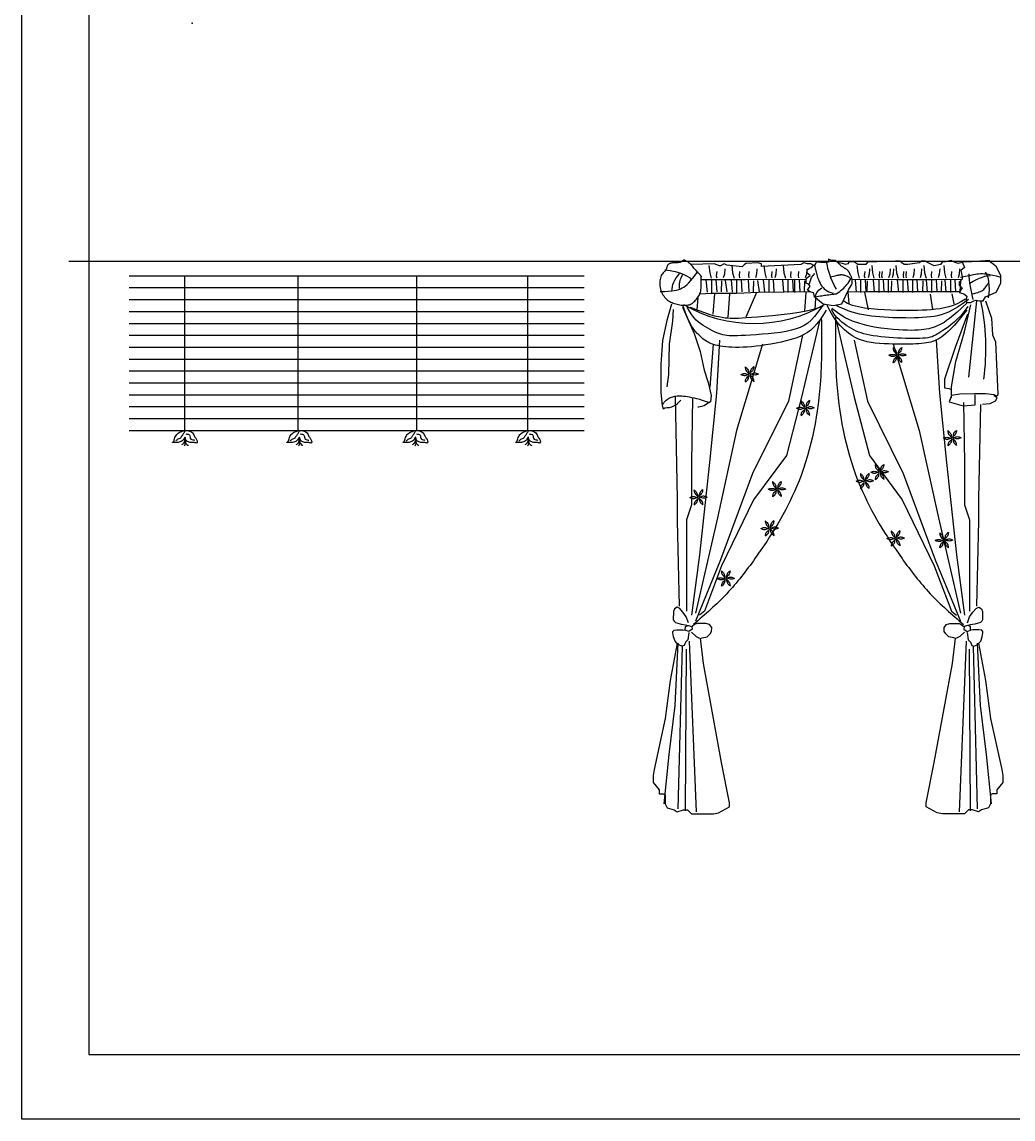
# Model space of a CAD drawing. Header units: inches. Extents: x 3.4 to 45.9, y 7.2 to 32.
# Drawn here: x 24.87 to 29.86, y 7.24 to 12.77 of the extents above; entities that cross this region are included whole.
import ezdxf

# ---------------------------------------------------------------- set-up
doc = ezdxf.new("R2010")
doc.units = ezdxf.units.IN
doc.header["$MEASUREMENT"] = 0
for name, color, linetype in [('02', 2, 'Continuous'), ('4', 4, 'Continuous'), ('kadrbm', 4, 'Continuous')]:
    doc.layers.add(name, color=color, linetype=linetype)

# ---------------------------------------------------------------- blocks, each defined once
blk = doc.blocks.new('kadrbm')
at = {"layer": 'kadrbm', "color": 4}
blk.add_lwpolyline([(0, 0), (0, 24.7972), (21, 24.7972), (21, 0), (0, 0)], close=True, dxfattribs=at)
blk.add_lwpolyline([(20.6631, 0.3257), (20.6631, 24.4603), (0.3369, 24.4603), (0.3369, 0.3257), (20.6631, 0.3257)], dxfattribs=at)

msp = doc.modelspace()

# ---------------------------------------------------------------- linework, layer by layer
at = {"layer": '02'}
for p, q in [((25.3585, 11.5622), (27.7385, 11.5622)), ((25.4059, 11.4883), (27.6986, 11.4883)), ((25.6872, 10.7059), (25.6872, 11.487)), ((26.2585, 10.7059), (26.2585, 11.487)), ((26.856, 10.7059), (26.856, 11.487)), ((27.416, 10.7059), (27.416, 11.487)), ((25.4059, 11.4283), (27.6986, 11.4283)), ((25.4059, 11.3683), (27.6986, 11.3683)), ((25.4059, 11.3083), (27.6986, 11.3083)), ((25.4059, 11.2483), (27.6986, 11.2483)), ((25.4059, 11.1883), (27.6986, 11.1883)), ((25.4059, 11.1283), (27.6986, 11.1283)), ((25.4059, 11.0683), (27.6986, 11.0683)), ((25.4059, 11.0083), (27.6986, 11.0083)), ((25.4059, 10.9483), (27.6986, 10.9483)), ((25.4059, 10.8883), (27.6986, 10.8883)), ((25.4059, 10.8283), (27.6986, 10.8283)), ((25.4059, 10.7683), (27.6986, 10.7683)), ((25.4059, 10.7083), (27.6986, 10.7083))]:
    msp.add_line(p, q, dxfattribs=at)
for points in [[(28.2919, 11.4827), (28.2758, 11.5007), (28.2628, 11.5153), (28.2525, 11.5269), (28.2443, 11.5359), (28.2378, 11.5428), (28.2327, 11.5481), (28.2285, 11.5521), (28.2248, 11.5553), (28.2213, 11.5581), (28.2178, 11.5605), (28.2145, 11.5625), (28.2114, 11.5641), (28.2084, 11.5653), (28.2057, 11.5661), (28.2032, 11.5666), (28.201, 11.5666), (28.1991, 11.5662), (28.1975, 11.5655), (28.196, 11.5645), (28.1947, 11.5633), (28.1934, 11.5621), (28.192, 11.5607), (28.1905, 11.5594), (28.1887, 11.5583), (28.1868, 11.5572), (28.1845, 11.5564), (28.182, 11.5557), (28.1792, 11.5551), (28.1762, 11.5547), (28.1729, 11.5543), (28.1694, 11.554), (28.1657, 11.5538), (28.1617, 11.5537), (28.1576, 11.5535), (28.1534, 11.5533), (28.1491, 11.5531), (28.145, 11.5528), (28.141, 11.5523), (28.1372, 11.5517), (28.1337, 11.5509), (28.1306, 11.5499), (28.1278, 11.5486), (28.1254, 11.5471), (28.1232, 11.5455), (28.1214, 11.5437), (28.1199, 11.5416), (28.1186, 11.5395), (28.1175, 11.5371), (28.1167, 11.5347), (28.116, 11.5321), (28.1154, 11.5294), (28.1146, 11.5267), (28.1138, 11.5238), (28.1126, 11.5209), (28.1111, 11.518), (28.1092, 11.5151), (28.1067, 11.5121), (28.1038, 11.509), (28.1007, 11.5058), (28.0973, 11.5022), (28.094, 11.4983), (28.0907, 11.4939), (28.0877, 11.4889), (28.0851, 11.4832), (28.083, 11.4767), (28.0814, 11.4696), (28.0803, 11.462), (28.0797, 11.4541), (28.0797, 11.4459), (28.0803, 11.4376), (28.0814, 11.4294), (28.0832, 11.4213), (28.0855, 11.4136), (28.0883, 11.4062), (28.0917, 11.3991), (28.0955, 11.3925), (28.0997, 11.3862), (28.1042, 11.3805), (28.109, 11.3751), (28.1141, 11.3703), (28.1193, 11.3659), (28.1248, 11.362), (28.1304, 11.3586), (28.1362, 11.3555), (28.1422, 11.3527), (28.1483, 11.3503), (28.1547, 11.3482), (28.1612, 11.3462), (28.1679, 11.3445), (28.1748, 11.3429), (28.1816, 11.3416), (28.1884, 11.3406), (28.1951, 11.3398), (28.2016, 11.3393), (28.2079, 11.3392), (28.2138, 11.3393), (28.2193, 11.3399), (28.2245, 11.3409), (28.2293, 11.3422), (28.234, 11.344), (28.2385, 11.3463), (28.2429, 11.349), (28.2472, 11.3523), (28.2516, 11.356), (28.256, 11.3603), (28.2605, 11.3651), (28.2649, 11.3703), (28.2691, 11.3757), (28.273, 11.3813), (28.2767, 11.3871), (28.2799, 11.3928), (28.2825, 11.3985), (28.2846, 11.4041), (28.2862, 11.4102), (28.2874, 11.4173), (28.2881, 11.4259), (28.2886, 11.4368), (28.2888, 11.4505), (28.2889, 11.4675), (28.2889, 11.4886)], [(29.6035, 11.5592), (29.6153, 11.5298), (29.5976, 11.5151), (29.6006, 11.5003), (29.6035, 11.4827), (29.6035, 11.4709), (29.5888, 11.4562), (29.5888, 11.4414), (29.6035, 11.4267), (29.5888, 11.4032), (29.6124, 11.3973), (29.6271, 11.3855), (29.6242, 11.3678), (29.6242, 11.356), (29.6359, 11.3531), (29.6477, 11.3531), (29.6625, 11.3619), (29.6743, 11.3649), (29.6919, 11.3619), (29.7096, 11.3619), (29.7214, 11.3825), (29.7744, 11.4061), (29.798, 11.4503), (29.798, 11.4886), (29.7774, 11.5327), (29.7509, 11.5533), (29.742, 11.5651), (29.6507, 11.5592), (29.6094, 11.5592), (29.5976, 11.5533), (29.5829, 11.5504), (29.5593, 11.5592), (29.5476, 11.5651), (29.521, 11.5592), (29.5034, 11.5563), (29.4945, 11.5445), (29.4621, 11.5386), (29.4326, 11.5533), (29.4179, 11.5622), (29.3973, 11.5622), (29.3885, 11.5533), (29.3296, 11.5445), (29.3119, 11.5445), (29.3002, 11.5533), (29.2913, 11.5622), (29.2677, 11.5622), (29.1274, 11.5563), (29.1185, 11.5445), (29.0773, 11.5445), (29.0596, 11.5592), (29.036, 11.5592), (29.0331, 11.5563), (29.0272, 11.5475), (29.0154, 11.5445), (29.0007, 11.5504), (28.983, 11.5533), (28.9771, 11.5533), (28.9653, 11.5651), (28.9477, 11.5651), (28.93, 11.571), (28.93, 11.5563), (28.9094, 11.5533), (28.8681, 11.5563), (28.8593, 11.5386), (28.8416, 11.5475), (28.8239, 11.5475), (28.8062, 11.5533), (28.7915, 11.5445), (28.5923, 11.5357), (28.5923, 11.5475), (28.5746, 11.5533), (28.5158, 11.5504), (28.5069, 11.5445), (28.4952, 11.5327), (28.4186, 11.5416), (28.4038, 11.5475), (28.3861, 11.5386), (28.3803, 11.5386), (28.3537, 11.5475), (28.2388, 11.5445)], [(28.0827, 11.409), (28.1043, 11.4093), (28.1229, 11.4101), (28.139, 11.4115), (28.1528, 11.4135), (28.1648, 11.4159), (28.1753, 11.419), (28.1846, 11.4226), (28.1932, 11.4267), (28.2013, 11.4315), (28.2093, 11.4371), (28.2175, 11.444), (28.2261, 11.4525), (28.2355, 11.4629), (28.246, 11.4756), (28.2578, 11.4909), (28.2712, 11.5092)], [(28.1062, 11.518), (28.1325, 11.5154), (28.1576, 11.5102), (28.1807, 11.5032), (28.2009, 11.4952), (28.2174, 11.4869), (28.2293, 11.4791), (28.2357, 11.4725), (28.2359, 11.4679)], [(28.3278, 11.5405), (28.3315, 11.5033), (28.3389, 11.4755)], [(28.3668, 11.5089), (28.3649, 11.4885), (28.3668, 11.4773)], [(28.4077, 11.5238), (28.4058, 11.4959), (28.4002, 11.4773)], [(28.443, 11.5405), (28.4467, 11.5033), (28.4541, 11.4755)], [(28.482, 11.5089), (28.4801, 11.4885), (28.482, 11.4773)], [(28.529, 11.5089), (28.5271, 11.4885), (28.529, 11.4773)], [(28.5698, 11.5238), (28.568, 11.4959), (28.5624, 11.4773)], [(28.6051, 11.5405), (28.6089, 11.5033), (28.6163, 11.4755)], [(28.6442, 11.5089), (28.6423, 11.4885), (28.6442, 11.4773)], [(28.6665, 11.5238), (28.6647, 11.4959), (28.6591, 11.4773)], [(28.7018, 11.5405), (28.7056, 11.5033), (28.713, 11.4755)], [(28.7409, 11.5089), (28.739, 11.4885), (28.7409, 11.4773)], [(28.7799, 11.5089), (28.778, 11.4885), (28.7799, 11.4773)], [(28.8208, 11.5238), (28.8189, 11.4959), (28.8134, 11.4773)], [(28.8592, 11.3852), (28.8552, 11.4013), (28.8371, 11.4073), (28.8251, 11.4153), (28.8311, 11.4253), (28.8371, 11.4353), (28.8291, 11.4453), (28.8171, 11.4513), (28.8171, 11.4633), (28.8191, 11.4753), (28.8371, 11.4894), (28.8231, 11.5014), (28.8231, 11.5134), (28.8251, 11.5194), (28.8331, 11.5254), (28.8431, 11.5294), (28.8492, 11.5354), (28.8552, 11.5434)], [(28.8593, 11.5445), (28.8636, 11.5249), (28.8677, 11.5077), (28.8716, 11.4928), (28.8756, 11.4798), (28.8795, 11.4685), (28.8836, 11.4587), (28.8879, 11.45), (28.8924, 11.4422), (28.8973, 11.435), (28.9027, 11.4285), (28.9087, 11.4225), (28.9155, 11.417), (28.9233, 11.4121), (28.9321, 11.4077), (28.9421, 11.4037), (28.9535, 11.4002)], [(28.9712, 11.4208), (28.9593, 11.441), (28.9497, 11.4598), (28.9422, 11.4772), (28.9362, 11.4937), (28.9315, 11.5093), (28.9277, 11.5244), (28.9244, 11.539), (28.9211, 11.5533)], [(29.0495, 11.4453), (29.0495, 11.451), (29.0495, 11.4559), (29.0494, 11.4603), (29.0493, 11.4642), (29.0491, 11.4676), (29.0488, 11.4707), (29.0484, 11.4734), (29.0478, 11.476), (29.0471, 11.4785), (29.0463, 11.4808), (29.0454, 11.483), (29.0444, 11.4852), (29.0433, 11.4873), (29.0423, 11.4893), (29.0412, 11.4914), (29.0402, 11.4934), (29.0392, 11.4954), (29.0383, 11.4974), (29.0374, 11.4993), (29.0365, 11.5013), (29.0356, 11.5031), (29.0347, 11.505), (29.0338, 11.5067), (29.0328, 11.5084), (29.0318, 11.51), (29.0307, 11.5115), (29.0295, 11.5129), (29.0282, 11.5143), (29.0268, 11.5157), (29.0253, 11.517), (29.0236, 11.5184), (29.0218, 11.5197), (29.0198, 11.5211), (29.0177, 11.5226), (29.0155, 11.524), (29.0131, 11.5256), (29.0106, 11.5272), (29.0079, 11.5288), (29.0051, 11.5306), (29.0023, 11.5324), (28.9993, 11.5344), (28.9962, 11.5365), (28.9931, 11.5388), (28.9899, 11.5416), (28.9867, 11.5447), (28.9835, 11.5483), (28.9804, 11.5526), (28.9774, 11.5575)], [(29.0735, 11.5405), (29.0772, 11.5033), (29.0846, 11.4755)], [(29.1125, 11.5089), (29.1107, 11.4885), (29.1125, 11.4773)], [(29.1369, 11.5238), (29.135, 11.4959), (29.1295, 11.4773)], [(29.148, 11.5405), (29.1518, 11.5033), (29.1592, 11.4755)], [(29.1871, 11.5089), (29.1852, 11.4885), (29.1871, 11.4773)], [(29.2, 11.5089), (29.1981, 11.4885), (29.2, 11.4773)], [(29.2403, 11.5238), (29.2385, 11.4959), (29.2329, 11.4773)], [(29.2584, 11.5238), (29.2565, 11.4959), (29.251, 11.4773)], [(29.2695, 11.5405), (29.2733, 11.5033), (29.2807, 11.4755)], [(29.3086, 11.5089), (29.3067, 11.4885), (29.3086, 11.4773)], [(29.3215, 11.5089), (29.3196, 11.4885), (29.3215, 11.4773)], [(29.3618, 11.5238), (29.3599, 11.4959), (29.3544, 11.4773)], [(29.3994, 11.5238), (29.3976, 11.4959), (29.392, 11.4773)], [(29.4106, 11.5405), (29.4143, 11.5033), (29.4217, 11.4755)], [(29.4496, 11.5089), (29.4477, 11.4885), (29.4496, 11.4773)], [(29.4905, 11.5238), (29.4886, 11.4959), (29.4831, 11.4773)], [(29.5109, 11.5405), (29.5146, 11.5033), (29.5221, 11.4755)], [(29.5499, 11.5089), (29.5481, 11.4885), (29.5499, 11.4773)], [(29.5908, 11.5238), (29.589, 11.4959), (29.5834, 11.4773)], [(29.7361, 11.3766), (29.7395, 11.3991), (29.7409, 11.4201), (29.7405, 11.4394), (29.7387, 11.4569), (29.7356, 11.4725), (29.7316, 11.486), (29.7267, 11.4973), (29.7214, 11.5062)], [(28.1416, 11.409), (28.1422, 11.4218), (28.1439, 11.4337), (28.1467, 11.4449), (28.1508, 11.4558), (28.1561, 11.4665), (28.1627, 11.4774), (28.1706, 11.4886), (28.1799, 11.5003)], [(28.1799, 11.4238), (28.1799, 11.4374), (28.1802, 11.4481), (28.1808, 11.4566), (28.1821, 11.4639), (28.1842, 11.4707), (28.1874, 11.478), (28.1917, 11.4866), (28.1976, 11.4974)], [(28.2906, 11.4699), (28.5117, 11.4699), (28.8189, 11.4718)], [(28.3129, 11.4681), (28.3185, 11.4049)], [(28.3408, 11.4662), (28.3408, 11.4031)], [(28.3631, 11.4699), (28.3668, 11.4068)], [(28.391, 11.4625), (28.3891, 11.4068)], [(28.4095, 11.4643), (28.4188, 11.4068)], [(28.4393, 11.4681), (28.4448, 11.4049)], [(28.4671, 11.4662), (28.4671, 11.4031)], [(28.4894, 11.4699), (28.4932, 11.4068)], [(28.5252, 11.4699), (28.529, 11.4068)], [(28.5531, 11.4625), (28.5513, 11.4068)], [(28.5717, 11.4643), (28.581, 11.4068)], [(28.6014, 11.4681), (28.607, 11.4049)], [(28.6293, 11.4662), (28.6293, 11.4031)], [(28.6516, 11.4699), (28.6553, 11.4068)], [(28.6981, 11.4681), (28.7037, 11.4049)], [(28.726, 11.4662), (28.726, 11.4031)], [(28.7483, 11.4699), (28.752, 11.4068)], [(28.7595, 11.4662), (28.7595, 11.4031)], [(28.7818, 11.4699), (28.7855, 11.4068)], [(28.8096, 11.4625), (28.8078, 11.4068)], [(28.8327, 11.4444), (28.8445, 11.4797), (28.8622, 11.5003)], [(29.0435, 11.4733), (29.0357, 11.4787), (29.0289, 11.4829), (29.0229, 11.4861), (29.0176, 11.4884), (29.013, 11.4901), (29.0089, 11.4911), (29.0053, 11.4917), (29.0019, 11.492), (28.9988, 11.4922), (28.996, 11.4923), (28.9932, 11.4923), (28.9907, 11.4921), (28.9882, 11.4919), (28.9857, 11.4916), (28.9833, 11.4912), (28.9809, 11.4907), (28.9784, 11.4902), (28.9756, 11.4895), (28.9722, 11.4887), (28.9679, 11.4878), (28.9626, 11.4866), (28.9559, 11.4852), (28.9475, 11.4834), (28.9373, 11.4814)], [(29.0493, 11.4718), (29.2733, 11.4699), (29.4663, 11.4699), (29.6038, 11.4718)], [(29.0642, 11.4681), (29.0698, 11.4049)], [(29.0921, 11.4662), (29.0921, 11.4031)], [(29.1144, 11.4699), (29.1181, 11.4068)], [(29.1257, 11.4625), (29.1239, 11.4068)], [(29.1555, 11.4681), (29.161, 11.4049)], [(29.1833, 11.4662), (29.1833, 11.4031)], [(29.2056, 11.4699), (29.2094, 11.4068)], [(29.2317, 11.4662), (29.2317, 11.4031)], [(29.2472, 11.4625), (29.2454, 11.4068)], [(29.277, 11.4681), (29.2825, 11.4049)], [(29.3048, 11.4662), (29.3048, 11.4031)], [(29.3271, 11.4699), (29.3309, 11.4068)], [(29.3532, 11.4662), (29.3532, 11.4031)], [(29.3755, 11.4699), (29.3792, 11.4068)], [(29.405, 11.4625), (29.4032, 11.4068)], [(29.4217, 11.4681), (29.4273, 11.4049)], [(29.4496, 11.4662), (29.4496, 11.4031)], [(29.4719, 11.4699), (29.4756, 11.4068)], [(29.4998, 11.4625), (29.4979, 11.4068)], [(29.5165, 11.4681), (29.5221, 11.4049)], [(29.5444, 11.4662), (29.5444, 11.4031)], [(29.5667, 11.4699), (29.5704, 11.4068)], [(29.5945, 11.4625), (29.5927, 11.4068)], [(29.798, 11.4797), (29.7772, 11.4856), (29.759, 11.4901), (29.7429, 11.4934), (29.7289, 11.4956), (29.7165, 11.4969), (29.7055, 11.4974), (29.6957, 11.4973), (29.6868, 11.4967), (29.6784, 11.4957), (29.6702, 11.4943), (29.6616, 11.4927), (29.6521, 11.4907), (29.6411, 11.4884), (29.6283, 11.4858), (29.6129, 11.4829), (29.5947, 11.4797)], [(29.6595, 11.3678), (29.6561, 11.3836), (29.6526, 11.4001), (29.6491, 11.4168), (29.6459, 11.4337), (29.6431, 11.4504), (29.6409, 11.4668), (29.6394, 11.4825), (29.6389, 11.4974)], [(29.6418, 11.4503), (29.6599, 11.4605), (29.6766, 11.4691), (29.6918, 11.4761), (29.7056, 11.4816), (29.7178, 11.4855), (29.7284, 11.488), (29.7375, 11.489), (29.745, 11.4886)], [(29.6536, 11.3973), (29.6641, 11.3995), (29.6736, 11.4017), (29.6821, 11.4041), (29.6897, 11.4066), (29.6965, 11.4094), (29.7025, 11.4124), (29.7078, 11.4157), (29.7126, 11.4193), (29.7167, 11.4234), (29.7204, 11.4277), (29.7236, 11.4323), (29.7266, 11.4368), (29.7292, 11.4413), (29.7316, 11.4456), (29.7339, 11.4496), (29.7361, 11.4532)], [(28.2832, 11.3975), (28.3371, 11.4012), (28.4671, 11.4012), (28.5766, 11.4049), (28.8394, 11.4086)], [(28.3496, 11.2941), (28.3572, 11.398)], [(28.4252, 11.279), (28.4328, 11.3961)], [(28.5159, 11.2809), (28.5697, 11.4056)], [(28.8116, 11.3093), (28.8173, 11.4056)], [(28.8563, 11.3855), (28.9035, 11.3472), (28.9535, 11.3384), (28.9977, 11.3472), (29.0331, 11.4208), (29.0478, 11.4444)], [(28.8632, 11.3832), (28.8712, 11.4033), (28.8832, 11.4173), (28.8972, 11.4273)], [(29.027, 11.4068), (29.1311, 11.4086), (29.5945, 11.4086)], [(29.0346, 11.3489), (29.029, 11.4056)], [(29.131, 11.3168), (29.114, 11.4056)], [(29.4561, 11.3187), (29.4448, 11.3961)], [(29.5631, 11.3474), (29.5533, 11.3966)], [(28.1386, 11.3443), (28.1151, 11.2618), (28.0945, 11.1617), (28.0856, 11.0409), (28.0856, 10.8996), (28.0915, 10.8348), (28.0974, 10.8171), (28.1062, 10.823)], [(28.269, 11.3179), (28.2739, 11.3769)], [(28.8626, 11.3187), (28.8664, 11.3754)], [(29.6301, 11.3531), (29.6023, 11.3268), (29.5785, 11.3051), (29.5581, 11.2875), (29.5406, 11.2732), (29.5255, 11.2619), (29.5122, 11.253), (29.5002, 11.2458), (29.4891, 11.24), (29.4784, 11.2349), (29.4678, 11.2305), (29.4571, 11.2267), (29.4463, 11.2234), (29.435, 11.2207), (29.4231, 11.2185), (29.4104, 11.2166), (29.3968, 11.2152), (29.382, 11.2141), (29.3659, 11.2133), (29.3481, 11.213), (29.3284, 11.2133), (29.3067, 11.2141), (29.2827, 11.2155), (29.2561, 11.2177), (29.2267, 11.2206), (29.1945, 11.2244), (29.1601, 11.2296), (29.1241, 11.2369), (29.0873, 11.2467), (29.0505, 11.2597), (29.0145, 11.2765), (28.98, 11.2976), (28.9477, 11.3236)], [(29.6359, 11.3678), (29.6059, 11.3468), (29.5796, 11.3296), (29.5562, 11.316), (29.5353, 11.3054), (29.516, 11.2973), (29.4979, 11.2912), (29.4802, 11.2867), (29.4624, 11.2834), (29.4439, 11.2808), (29.4246, 11.2787), (29.4047, 11.2772), (29.3843, 11.2762), (29.3633, 11.2755), (29.342, 11.2752), (29.3203, 11.2753), (29.2984, 11.2755), (29.2763, 11.276), (29.2541, 11.2767), (29.232, 11.2776), (29.2101, 11.2789), (29.1884, 11.2805), (29.1671, 11.2824), (29.1462, 11.2848), (29.126, 11.2876), (29.1064, 11.2909), (29.0872, 11.2948), (29.0683, 11.2994), (29.0493, 11.305), (29.0301, 11.3115), (29.0103, 11.3191), (28.9898, 11.3281), (28.9683, 11.3384)], [(29.6212, 11.3708), (29.6002, 11.3577), (29.5789, 11.3469), (29.5576, 11.3383), (29.5361, 11.3315), (29.5144, 11.3262), (29.4925, 11.3222), (29.4704, 11.3192), (29.4481, 11.317), (29.4256, 11.3153), (29.4027, 11.3141), (29.3791, 11.3133), (29.3546, 11.3129), (29.3291, 11.3129), (29.3022, 11.3132), (29.2738, 11.3138), (29.2437, 11.3148), (29.2117, 11.3161), (29.1786, 11.318), (29.1453, 11.3209), (29.1124, 11.3251), (29.081, 11.331), (29.0519, 11.3388), (29.0258, 11.349), (29.0036, 11.3619)], [(29.7214, 11.3619), (29.7509, 11.2736), (29.7568, 11.1911), (29.7715, 11.1558), (29.7833, 10.8907), (29.7803, 10.8819), (29.7656, 10.8878), (29.7214, 10.8937), (29.6654, 10.8937), (29.5918, 10.8907), (29.5505, 10.8849), (29.5387, 10.8525), (29.6094, 10.8318), (29.6684, 10.8377), (29.6684, 10.8878)], [(29.5505, 10.8731), (29.5505, 10.929), (29.5711, 11.0557), (29.6153, 11.2058), (29.6477, 11.3413)], [(29.6762, 11.3616), (29.6357, 10.9767)], [(28.1475, 11.3178), (28.1445, 11.2589), (28.1269, 11.144), (28.1239, 10.9909), (28.1151, 10.929)], [(28.1946, 11.3295), (28.2536, 11.197), (28.283, 11.1057), (28.3036, 11.0115), (28.3243, 10.9496), (28.339, 10.8849), (28.3361, 10.8525), (28.3154, 10.8407), (28.3036, 10.8318), (28.2771, 10.826), (28.2712, 10.826)], [(28.9182, 11.3148), (28.9021, 11.2881), (28.8867, 11.2651), (28.8716, 11.2454), (28.8565, 11.2287), (28.8408, 11.2144), (28.8242, 11.2022), (28.8063, 11.1916), (28.7868, 11.1823), (28.7652, 11.1739), (28.742, 11.1662), (28.7175, 11.1594), (28.692, 11.1533), (28.6661, 11.1479), (28.64, 11.1432), (28.6143, 11.1391), (28.5892, 11.1357), (28.5651, 11.1328), (28.5422, 11.1306), (28.5203, 11.1289), (28.4995, 11.1277), (28.4798, 11.1271), (28.4612, 11.127), (28.4438, 11.1274), (28.4274, 11.1283), (28.4121, 11.1296), (28.3979, 11.1314), (28.3847, 11.1335), (28.3725, 11.136), (28.3612, 11.1389), (28.3508, 11.142), (28.3413, 11.1453), (28.3326, 11.1489), (28.3247, 11.1527), (28.3174, 11.1567), (28.3105, 11.1611), (28.3039, 11.1658), (28.2974, 11.1709), (28.2908, 11.1766), (28.2839, 11.1828), (28.2766, 11.1896), (28.2688, 11.1973), (28.2603, 11.2064), (28.2513, 11.2178), (28.2417, 11.2322), (28.2315, 11.2503), (28.2208, 11.2731), (28.2095, 11.3012), (28.1976, 11.3354)], [(28.8946, 11.3295), (28.8765, 11.3041), (28.8593, 11.2826), (28.8425, 11.2646), (28.8254, 11.2498), (28.8076, 11.2377), (28.7883, 11.2279), (28.7671, 11.2198), (28.7433, 11.2132), (28.7167, 11.2076), (28.6877, 11.2029), (28.6573, 11.1989), (28.6262, 11.1957), (28.5954, 11.193), (28.5656, 11.1908), (28.5378, 11.1891), (28.5126, 11.1877), (28.4908, 11.1865), (28.4722, 11.1857), (28.4561, 11.1851), (28.4422, 11.185), (28.4299, 11.1854), (28.4188, 11.1864), (28.4085, 11.1879), (28.3984, 11.1901), (28.3882, 11.1931), (28.3777, 11.1967), (28.3671, 11.201), (28.3562, 11.2058), (28.3451, 11.2112), (28.3339, 11.2171), (28.3225, 11.2234), (28.311, 11.2301), (28.2993, 11.2373), (28.2876, 11.2452), (28.2758, 11.2541), (28.2641, 11.2647), (28.2524, 11.2771), (28.2408, 11.2917), (28.2294, 11.3091), (28.2182, 11.3295)], [(28.2329, 11.3295), (28.2718, 11.3146), (28.3049, 11.3028), (28.3329, 11.2937), (28.3566, 11.2869), (28.3766, 11.282), (28.3938, 11.2787), (28.4088, 11.2766), (28.4222, 11.2753), (28.435, 11.2745), (28.4478, 11.2741), (28.4615, 11.2742), (28.4769, 11.2748), (28.4948, 11.2758), (28.5162, 11.2772), (28.5417, 11.2791), (28.5722, 11.2814), (28.6082, 11.2843), (28.6486, 11.2878), (28.692, 11.2922), (28.7369, 11.2978), (28.7819, 11.3046), (28.8257, 11.313), (28.8666, 11.3232), (28.9035, 11.3354)], [(29.6271, 11.3148), (29.6025, 11.2844), (29.5812, 11.2591), (29.563, 11.2382), (29.5473, 11.2213), (29.5338, 11.2076), (29.5219, 11.1967), (29.5112, 11.1879), (29.5014, 11.1806), (29.492, 11.1743), (29.4828, 11.1689), (29.4737, 11.1643), (29.4644, 11.1604), (29.455, 11.157), (29.4452, 11.1542), (29.4348, 11.1519), (29.4238, 11.1499), (29.412, 11.1482), (29.3992, 11.1467), (29.3855, 11.1456), (29.3707, 11.1446), (29.3548, 11.1439), (29.3376, 11.1434), (29.3192, 11.1431), (29.2993, 11.143), (29.2781, 11.1431), (29.2559, 11.1435), (29.2331, 11.1442), (29.2101, 11.1453), (29.1874, 11.1469), (29.1654, 11.149), (29.1445, 11.1518), (29.1252, 11.1553), (29.1079, 11.1595), (29.0922, 11.1645), (29.0781, 11.1702), (29.0652, 11.1765), (29.0533, 11.1833), (29.0422, 11.1907), (29.0315, 11.1986), (29.0211, 11.2068), (29.0106, 11.2156), (29, 11.2253), (28.9891, 11.2366), (28.9776, 11.2501), (28.9656, 11.2665), (28.9527, 11.2862), (28.939, 11.31), (28.9241, 11.3384)], [(29.633, 11.3325), (29.6144, 11.3078), (29.5964, 11.2867), (29.5791, 11.2687), (29.5626, 11.2534), (29.547, 11.2405), (29.5324, 11.2296), (29.5191, 11.2203), (29.507, 11.2122), (29.4964, 11.2051), (29.4868, 11.1988), (29.4779, 11.1933), (29.4694, 11.1885), (29.4608, 11.1845), (29.4518, 11.181), (29.4421, 11.1782), (29.4312, 11.1759), (29.4189, 11.1741), (29.4051, 11.1728), (29.39, 11.172), (29.3738, 11.1715), (29.3564, 11.1714), (29.3381, 11.1716), (29.3189, 11.1722), (29.2988, 11.173), (29.2782, 11.174), (29.2571, 11.1753), (29.236, 11.1768), (29.215, 11.1786), (29.1945, 11.1807), (29.1747, 11.183), (29.1559, 11.1857), (29.1385, 11.1887), (29.1226, 11.192), (29.108, 11.1956), (29.0945, 11.1997), (29.0818, 11.2043), (29.0697, 11.2095), (29.0579, 11.2152), (29.0462, 11.2216), (29.0343, 11.2287), (29.0221, 11.2365), (29.0097, 11.2452), (28.9973, 11.2547), (28.9852, 11.2652), (28.9736, 11.2767), (28.9629, 11.2892), (28.9532, 11.3029), (28.9447, 11.3178)], [(29.6301, 11.2942), (29.5682, 11.1263), (29.5151, 10.9673), (29.5151, 10.9231), (29.5358, 10.9202), (29.5446, 10.9172)], [(28.8869, 11.2654), (28.7948, 10.8754), (28.7187, 10.5816), (28.5529, 10.3584), (28.3914, 10.0254), (28.3053, 9.7975), (28.2799, 9.7772)], [(28.9686, 11.2623), (29.0601, 10.8754), (29.1361, 10.5816), (29.3019, 10.3584), (29.4634, 10.0254), (29.5495, 9.7975), (29.5749, 9.7772)], [(28.8, 11.1886), (28.7289, 10.8551), (28.5479, 10.4904), (28.3864, 10.0558), (28.2597, 9.7469)], [(28.3813, 11.1641), (28.3661, 10.8956), (28.3306, 10.5461), (28.2799, 10.0812), (28.2394, 9.7772)], [(28.5985, 11.1438), (28.4675, 10.7082), (28.3712, 10.2675), (28.2597, 9.7874)], [(28.3483, 11.1438), (28.3331, 10.926)], [(29.0601, 11.1641), (29.1259, 10.8551), (29.307, 10.4904), (29.4684, 10.0558), (29.5951, 9.7469)], [(29.2563, 11.1438), (29.3874, 10.7082), (29.4837, 10.2675), (29.5951, 9.7874)], [(29.4735, 11.1641), (29.4887, 10.8956), (29.5242, 10.5461), (29.5749, 10.0812), (29.6154, 9.7772)], [(28.3272, 10.8495), (28.3111, 10.8548), (28.2957, 10.8595), (28.2811, 10.8637), (28.2674, 10.8674), (28.2543, 10.8706), (28.2421, 10.8733), (28.2305, 10.8756), (28.2197, 10.8775), (28.2095, 10.8789), (28.2, 10.88), (28.1911, 10.8807), (28.1828, 10.881), (28.1751, 10.881), (28.1679, 10.8806), (28.1611, 10.8799), (28.1549, 10.879), (28.149, 10.8777), (28.1435, 10.8762), (28.1383, 10.8745), (28.1335, 10.8725), (28.1289, 10.8703), (28.1246, 10.868), (28.1205, 10.8655), (28.1166, 10.8628), (28.1128, 10.8599), (28.1092, 10.857), (28.1058, 10.8539), (28.1027, 10.8508), (28.1, 10.8476), (28.0977, 10.8443), (28.0958, 10.841), (28.0945, 10.8377)], [(28.1575, 10.8794), (28.1685, 10.3635), (28.1685, 10.2523), (28.1786, 9.8228)], [(28.2449, 10.8727), (28.2394, 10.5461), (28.2394, 10.3331), (28.2141, 10.2574), (28.2141, 9.7975)], [(29.6103, 10.85), (29.6154, 10.5461), (29.6154, 10.3331), (29.6408, 10.2574), (29.6408, 9.7975)], [(29.7067, 10.8407), (29.745, 10.8436), (29.7715, 10.8583), (29.7803, 10.8731), (29.7626, 10.8849)], [(29.6965, 10.8399), (29.6864, 10.3635), (29.6864, 10.2523), (29.6762, 9.8228)], [(28.2246, 9.7382), (28.2137, 9.7682), (28.1971, 9.7918), (28.1812, 9.8109), (28.1678, 9.8173), (28.1544, 9.809), (28.1493, 9.795), (28.148, 9.7535), (28.1525, 9.7459), (28.1589, 9.7408), (28.1703, 9.7369), (28.1876, 9.7312), (28.2105, 9.7287), (28.2233, 9.7255), (28.2418, 9.7191), (28.2431, 9.7063), (28.2258, 9.6949), (28.2086, 9.7019), (28.2099, 9.7204), (28.2233, 9.7255)], [(29.6303, 9.7382), (29.6411, 9.7682), (29.6577, 9.7918), (29.6736, 9.8109), (29.687, 9.8173), (29.7004, 9.809), (29.7055, 9.795), (29.7068, 9.7535), (29.7023, 9.7459), (29.696, 9.7408), (29.6845, 9.7369), (29.6672, 9.7312), (29.6443, 9.7287), (29.6315, 9.7255), (29.613, 9.7191), (29.6118, 9.7063), (29.629, 9.6949), (29.6462, 9.7019), (29.6449, 9.7204), (29.6315, 9.7255)], [(28.2392, 9.691), (28.2628, 9.6694), (28.2769, 9.6624), (28.2852, 9.6592), (28.2934, 9.6624), (28.319, 9.6675), (28.3343, 9.6828), (28.3413, 9.6949), (28.3426, 9.714), (28.3304, 9.7299), (28.3126, 9.7344), (28.2915, 9.7357), (28.266, 9.7344), (28.2558, 9.7293), (28.2431, 9.7197)], [(29.6156, 9.691), (29.592, 9.6694), (29.578, 9.6624), (29.5697, 9.6592), (29.5614, 9.6624), (29.5359, 9.6675), (29.5206, 9.6828), (29.5135, 9.6949), (29.5123, 9.714), (29.5244, 9.7299), (29.5422, 9.7344), (29.5633, 9.7357), (29.5888, 9.7344), (29.599, 9.7293), (29.6118, 9.7197)], [(28.2258, 9.6904), (28.2207, 9.6522), (28.2093, 9.6401), (28.2029, 9.6241), (28.192, 9.6209), (28.1761, 9.6273), (28.1684, 9.6343), (28.1576, 9.6464), (28.1499, 9.6675), (28.1461, 9.6879), (28.1467, 9.6942), (28.1519, 9.7006), (28.1665, 9.7038), (28.1971, 9.7038), (28.208, 9.7012)], [(29.629, 9.6904), (29.6341, 9.6522), (29.6456, 9.6401), (29.6519, 9.6241), (29.6628, 9.6209), (29.6787, 9.6273), (29.6864, 9.6343), (29.6972, 9.6464), (29.7049, 9.6675), (29.7087, 9.6879), (29.7081, 9.6942), (29.703, 9.7006), (29.6883, 9.7038), (29.6577, 9.7038), (29.6468, 9.7012)], [(28.1685, 9.6354), (28.133, 9.448), (28.1076, 9.2558), (28.0519, 8.9985), (28.0468, 8.9681), (28.0468, 8.9327), (28.0772, 8.8972), (28.0772, 8.8769), (28.0975, 8.8769), (28.1076, 8.8719), (28.1076, 8.8263), (28.1178, 8.806), (28.1533, 8.7959), (28.1685, 8.7858), (28.1989, 8.7959), (28.2191, 8.7959), (28.2394, 8.7756), (28.3509, 8.7756), (28.3762, 8.7807), (28.432, 8.8111), (28.432, 8.8314), (28.3914, 9.034), (28.3002, 9.5341), (28.285, 9.6607)], [(28.1026, 8.8263), (28.1279, 9.0745), (28.1583, 9.3214), (28.1735, 9.6354)], [(28.2647, 8.7858), (28.2293, 9.6456)], [(29.6864, 9.6354), (29.7218, 9.448), (29.7472, 9.2558), (29.8029, 8.9985), (29.808, 8.9681), (29.808, 8.9327), (29.7776, 8.8972), (29.7776, 8.8769), (29.7573, 8.8769), (29.7472, 8.8719), (29.7472, 8.8263), (29.737, 8.806), (29.7016, 8.7959), (29.6864, 8.7858), (29.656, 8.7959), (29.6357, 8.7959), (29.6154, 8.7756), (29.5039, 8.7756), (29.4786, 8.7807), (29.4228, 8.8111), (29.4228, 8.8314), (29.4634, 9.034), (29.5546, 9.5341), (29.5698, 9.6607)], [(29.5901, 8.7858), (29.6255, 9.6456)], [(29.7522, 8.8263), (29.7269, 9.0745), (29.6965, 9.3214), (29.6813, 9.6354)], [(28.1735, 8.801), (28.1938, 9.6202)], [(28.209, 8.7908), (28.2141, 9.605)], [(29.6458, 8.7908), (29.6408, 9.605)], [(29.6813, 8.801), (29.661, 9.6202)]]:
    msp.add_lwpolyline(points, dxfattribs=at)
for points in [[(28.8622, 11.3825, -0.001363), (28.8969, 11.3876, -0.001743), (28.9241, 11.3914, -0.00221), (28.9565, 11.3956, 0.006044), (28.9683, 11.3973, 0.120165), (28.9723, 11.3989, 0.014358), (29.0007, 11.4208, 0.054122), (29.0232, 11.4437, 0.043892), (29.0449, 11.4768)], [(28.908, 11.3414, -0.270358), (28.2013, 11.3414, -2.628759)], [(29.6965, 11.3616, -0.083712), (29.7117, 10.9665)], [(28.1062, 10.823, 0.249261), (28.1857, 10.8606)]]:
    msp.add_lwpolyline(points, format="xyb", dxfattribs=at)
for centre in [(29.2781, 11.0881), (28.5328, 10.9916), (28.8135, 10.8215), (29.5542, 10.6698), (29.1135, 10.4534), (29.1879, 10.4985), (28.6709, 10.4124), (28.2752, 10.3711), (28.6341, 10.2148), (29.2689, 10.1642), (29.5128, 10.1551), (28.4132, 9.962)]:
    msp.add_circle(centre, 0.00504, dxfattribs=at)
for points in [[(28.8941, 11.2774), (28.8882, 10.9394), (28.7692, 10.4244), (28.5598, 10.0626), (28.4175, 9.8853), (28.2504, 9.7303)], [(28.9663, 11.2774), (28.9723, 10.9394), (29.0913, 10.4244), (29.3006, 10.0626), (29.4429, 9.8853), (29.6101, 9.7303)], [(29.2554, 11.1258), (29.2681, 11.1131), (29.2734, 11.0937)], [(29.2554, 11.1258), (29.2596, 11.1084), (29.2734, 11.0937)], [(29.2995, 11.1265), (29.2948, 11.1091), (29.2807, 11.0948)], [(29.2995, 11.1265), (29.2865, 11.114), (29.2807, 11.0948)], [(29.2339, 11.0873), (29.2513, 11.092), (29.2707, 11.0869)], [(29.2339, 11.0873), (29.2511, 11.0823), (29.2707, 11.0869)], [(29.2565, 11.0495), (29.2611, 11.0669), (29.2753, 11.0812)], [(29.2565, 11.0495), (29.2695, 11.0619), (29.2753, 11.0812)], [(29.3006, 11.0501), (29.2878, 11.0629), (29.2825, 11.0822)], [(29.3006, 11.0501), (29.2963, 11.0676), (29.2825, 11.0822)], [(29.322, 11.0886), (29.3048, 11.0937), (29.2852, 11.089)], [(29.322, 11.0886), (29.3047, 11.084), (29.2852, 11.089)], [(28.5101, 11.0293), (28.5228, 11.0166), (28.5281, 10.9972)], [(28.5101, 11.0293), (28.5144, 11.0118), (28.5281, 10.9972)], [(28.5542, 11.03), (28.5495, 11.0126), (28.5354, 10.9983)], [(28.5542, 11.03), (28.5412, 11.0175), (28.5354, 10.9983)], [(28.4886, 10.9908), (28.506, 10.9955), (28.5254, 10.9904)], [(28.4886, 10.9908), (28.5059, 10.9858), (28.5254, 10.9904)], [(28.5112, 10.953), (28.5159, 10.9703), (28.53, 10.9846)], [(28.5112, 10.953), (28.5242, 10.9654), (28.53, 10.9846)], [(28.5553, 10.9536), (28.5426, 10.9663), (28.5372, 10.9857)], [(28.5553, 10.9536), (28.551, 10.9711), (28.5372, 10.9857)], [(28.5768, 10.9921), (28.5595, 10.9971), (28.5399, 10.9925)], [(28.5768, 10.9921), (28.5594, 10.9875), (28.5399, 10.9925)], [(28.7907, 10.8593), (28.8034, 10.8465), (28.8088, 10.8271)], [(28.7907, 10.8593), (28.795, 10.8418), (28.8088, 10.8271)], [(28.8348, 10.8599), (28.8301, 10.8425), (28.816, 10.8282)], [(28.8348, 10.8599), (28.8218, 10.8475), (28.816, 10.8282)], [(28.7692, 10.8208), (28.7866, 10.8254), (28.8061, 10.8203)], [(28.7692, 10.8208), (28.7865, 10.8157), (28.8061, 10.8203)], [(28.7918, 10.7829), (28.7965, 10.8003), (28.8106, 10.8146)], [(28.7918, 10.7829), (28.8048, 10.7953), (28.8106, 10.8146)], [(28.8359, 10.7835), (28.8232, 10.7963), (28.8179, 10.8156)], [(28.8359, 10.7835), (28.8316, 10.801), (28.8179, 10.8156)], [(28.8574, 10.822), (28.8401, 10.8271), (28.8206, 10.8225)], [(28.8574, 10.822), (28.84, 10.8174), (28.8206, 10.8225)], [(25.6872, 10.7083), (25.6583, 10.6971), (25.6429, 10.6829), (25.634, 10.6609), (25.6298, 10.652), (25.6245, 10.6484), (25.6393, 10.6472), (25.6643, 10.6502), (25.6738, 10.6555), (25.6887, 10.6739), (25.691, 10.6644), (25.7011, 10.6526), (25.7184, 10.6478), (25.735, 10.6472), (25.7487, 10.6454), (25.7487, 10.6567), (25.7421, 10.6686), (25.7344, 10.6811), (25.7296, 10.6912), (25.7112, 10.7048), (25.6872, 10.7083)], [(25.6875, 10.7054), (25.6791, 10.6906), (25.6708, 10.6787), (25.6619, 10.6674), (25.6524, 10.6639), (25.6411, 10.6538)], [(25.6922, 10.6906), (25.7106, 10.6852), (25.7172, 10.665), (25.7273, 10.6615), (25.7356, 10.6585)], [(26.2637, 10.7083), (26.2348, 10.6971), (26.2194, 10.6829), (26.2105, 10.6609), (26.2063, 10.652), (26.201, 10.6484), (26.2158, 10.6472), (26.2408, 10.6502), (26.2503, 10.6555), (26.2651, 10.6739), (26.2675, 10.6644), (26.2776, 10.6526), (26.2948, 10.6478), (26.3115, 10.6472), (26.3251, 10.6454), (26.3251, 10.6567), (26.3186, 10.6686), (26.3109, 10.6811), (26.3061, 10.6912), (26.2877, 10.7048), (26.2637, 10.7083)], [(26.2639, 10.7054), (26.2556, 10.6906), (26.2473, 10.6787), (26.2384, 10.6674), (26.2289, 10.6639), (26.2176, 10.6538)], [(26.2687, 10.6906), (26.2871, 10.6852), (26.2936, 10.665), (26.3037, 10.6615), (26.3121, 10.6585)], [(26.8488, 10.7083), (26.8199, 10.6971), (26.8045, 10.6829), (26.7955, 10.6609), (26.7914, 10.652), (26.786, 10.6484), (26.8009, 10.6472), (26.8258, 10.6502), (26.8354, 10.6555), (26.8502, 10.6739), (26.8526, 10.6644), (26.8627, 10.6526), (26.8799, 10.6478), (26.8966, 10.6472), (26.9102, 10.6454), (26.9102, 10.6567), (26.9037, 10.6686), (26.896, 10.6811), (26.8912, 10.6912), (26.8728, 10.7048), (26.8488, 10.7083)], [(26.849, 10.7054), (26.8407, 10.6906), (26.8324, 10.6787), (26.8235, 10.6674), (26.814, 10.6639), (26.8027, 10.6538)], [(26.8538, 10.6906), (26.8722, 10.6852), (26.8787, 10.665), (26.8888, 10.6615), (26.8971, 10.6585)], [(27.4166, 10.7083), (27.3878, 10.6971), (27.3723, 10.6829), (27.3634, 10.6609), (27.3593, 10.652), (27.3539, 10.6484), (27.3688, 10.6472), (27.3937, 10.6502), (27.4032, 10.6555), (27.4181, 10.6739), (27.4205, 10.6644), (27.4306, 10.6526), (27.4478, 10.6478), (27.4644, 10.6472), (27.4781, 10.6454), (27.4781, 10.6567), (27.4716, 10.6686), (27.4638, 10.6811), (27.4591, 10.6912), (27.4407, 10.7048), (27.4166, 10.7083)], [(27.4169, 10.7054), (27.4086, 10.6906), (27.4003, 10.6787), (27.3913, 10.6674), (27.3818, 10.6639), (27.3705, 10.6538)], [(27.4216, 10.6906), (27.4401, 10.6852), (27.4466, 10.665), (27.4567, 10.6615), (27.465, 10.6585)], [(29.5314, 10.7076), (29.5441, 10.6948), (29.5494, 10.6755)], [(29.5314, 10.7076), (29.5357, 10.6901), (29.5494, 10.6755)], [(29.5755, 10.7082), (29.5708, 10.6908), (29.5567, 10.6765)], [(29.5755, 10.7082), (29.5625, 10.6958), (29.5567, 10.6765)], [(29.5981, 10.6704), (29.5808, 10.6754), (29.5612, 10.6708)], [(25.6856, 10.6725), (25.6809, 10.6443), (25.6708, 10.6354)], [(25.6875, 10.6722), (25.6875, 10.6532), (25.6869, 10.6443), (25.6869, 10.6342), (25.6839, 10.63)], [(25.6856, 10.6725), (25.6898, 10.6538), (25.6904, 10.6466), (25.6928, 10.6419), (25.7023, 10.6342), (25.7047, 10.6324)], [(26.262, 10.6725), (26.2574, 10.6443), (26.2473, 10.6354)], [(26.2639, 10.6722), (26.2639, 10.6532), (26.2633, 10.6443), (26.2633, 10.6342), (26.2604, 10.63)], [(26.262, 10.6725), (26.2663, 10.6538), (26.2669, 10.6466), (26.2693, 10.6419), (26.2788, 10.6342), (26.2812, 10.6324)], [(26.8471, 10.6725), (26.8425, 10.6443), (26.8324, 10.6354)], [(26.849, 10.6722), (26.849, 10.6532), (26.8484, 10.6443), (26.8484, 10.6342), (26.8455, 10.63)], [(26.8471, 10.6725), (26.8514, 10.6538), (26.852, 10.6466), (26.8544, 10.6419), (26.8639, 10.6342), (26.8662, 10.6324)], [(27.415, 10.6725), (27.4104, 10.6443), (27.4003, 10.6354)], [(27.4169, 10.6722), (27.4169, 10.6532), (27.4163, 10.6443), (27.4163, 10.6342), (27.4133, 10.63)], [(27.415, 10.6725), (27.4193, 10.6538), (27.4199, 10.6466), (27.4222, 10.6419), (27.4317, 10.6342), (27.4341, 10.6324)], [(29.5099, 10.6691), (29.5273, 10.6737), (29.5467, 10.6687)], [(29.5099, 10.6691), (29.5272, 10.664), (29.5467, 10.6687)], [(29.5325, 10.6312), (29.5372, 10.6486), (29.5513, 10.6629)], [(29.5325, 10.6312), (29.5455, 10.6437), (29.5513, 10.6629)], [(29.5766, 10.6319), (29.5639, 10.6446), (29.5585, 10.664)], [(29.5766, 10.6319), (29.5723, 10.6493), (29.5585, 10.664)], [(29.5981, 10.6704), (29.5807, 10.6657), (29.5612, 10.6708)], [(29.1652, 10.5363), (29.1779, 10.5236), (29.1832, 10.5042)], [(29.1652, 10.5363), (29.1695, 10.5188), (29.1832, 10.5042)], [(29.2093, 10.5369), (29.2046, 10.5196), (29.1905, 10.5052)], [(29.2093, 10.5369), (29.1963, 10.5245), (29.1905, 10.5052)], [(29.0692, 10.4527), (29.0866, 10.4573), (29.1061, 10.4522)], [(29.0907, 10.4911), (29.1034, 10.4784), (29.1088, 10.459)], [(29.0907, 10.4911), (29.095, 10.4737), (29.1088, 10.459)], [(29.1348, 10.4918), (29.1301, 10.4744), (29.116, 10.4601)], [(29.1348, 10.4918), (29.1218, 10.4793), (29.116, 10.4601)], [(29.1574, 10.4539), (29.1402, 10.459), (29.1206, 10.4543)], [(29.1574, 10.4539), (29.14, 10.4493), (29.1206, 10.4543)], [(29.1437, 10.4978), (29.1611, 10.5024), (29.1805, 10.4974)], [(29.1437, 10.4978), (29.161, 10.4928), (29.1805, 10.4974)], [(29.1663, 10.4599), (29.171, 10.4773), (29.1851, 10.4916)], [(29.1663, 10.4599), (29.1793, 10.4724), (29.1851, 10.4916)], [(29.2104, 10.4606), (29.1977, 10.4733), (29.1923, 10.4927)], [(29.2104, 10.4606), (29.2061, 10.478), (29.1923, 10.4927)], [(29.2319, 10.4991), (29.2146, 10.5041), (29.195, 10.4995)], [(29.2319, 10.4991), (29.2145, 10.4944), (29.195, 10.4995)], [(28.2525, 10.4088), (28.2652, 10.3961), (28.2705, 10.3767)], [(28.2525, 10.4088), (28.2567, 10.3914), (28.2705, 10.3767)], [(28.2965, 10.4095), (28.2919, 10.3921), (28.2777, 10.3778)], [(28.2965, 10.4095), (28.2835, 10.397), (28.2777, 10.3778)], [(28.6266, 10.4117), (28.644, 10.4163), (28.6634, 10.4113)], [(28.6266, 10.4117), (28.6439, 10.4067), (28.6634, 10.4113)], [(28.6481, 10.4502), (28.6608, 10.4375), (28.6661, 10.4181)], [(28.6481, 10.4502), (28.6524, 10.4327), (28.6661, 10.4181)], [(28.6492, 10.3738), (28.6539, 10.3912), (28.668, 10.4055)], [(28.6492, 10.3738), (28.6622, 10.3863), (28.668, 10.4055)], [(28.6922, 10.4508), (28.6875, 10.4335), (28.6734, 10.4191)], [(28.6922, 10.4508), (28.6792, 10.4384), (28.6734, 10.4191)], [(28.6933, 10.3745), (28.6806, 10.3872), (28.6752, 10.4066)], [(28.6933, 10.3745), (28.689, 10.3919), (28.6752, 10.4066)], [(28.7148, 10.413), (28.6975, 10.418), (28.6779, 10.4134)], [(28.7148, 10.413), (28.6974, 10.4083), (28.6779, 10.4134)], [(29.0692, 10.4527), (29.0865, 10.4476), (29.1061, 10.4522)], [(29.0918, 10.4148), (29.0965, 10.4322), (29.1106, 10.4465)], [(29.0918, 10.4148), (29.1048, 10.4272), (29.1106, 10.4465)], [(29.1359, 10.4154), (29.1232, 10.4282), (29.1179, 10.4475)], [(29.1359, 10.4154), (29.1317, 10.4329), (29.1179, 10.4475)], [(28.231, 10.3703), (28.2483, 10.375), (28.2678, 10.3699)], [(28.231, 10.3703), (28.2482, 10.3653), (28.2678, 10.3699)], [(28.2535, 10.3325), (28.2582, 10.3498), (28.2723, 10.3642)], [(28.2535, 10.3325), (28.2665, 10.3449), (28.2723, 10.3642)], [(28.2976, 10.3331), (28.2849, 10.3458), (28.2796, 10.3652)], [(28.2976, 10.3331), (28.2934, 10.3506), (28.2796, 10.3652)], [(28.3191, 10.3716), (28.3019, 10.3766), (28.2823, 10.372)], [(28.3191, 10.3716), (28.3017, 10.367), (28.2823, 10.372)], [(28.6113, 10.2526), (28.624, 10.2398), (28.6293, 10.2204)], [(28.6113, 10.2526), (28.6156, 10.2351), (28.6293, 10.2204)], [(28.6554, 10.2532), (28.6507, 10.2358), (28.6366, 10.2215)], [(28.6554, 10.2532), (28.6424, 10.2408), (28.6366, 10.2215)], [(28.5898, 10.2141), (28.6072, 10.2187), (28.6266, 10.2136)], [(28.5898, 10.2141), (28.6071, 10.209), (28.6266, 10.2136)], [(28.6124, 10.1762), (28.6171, 10.1936), (28.6312, 10.2079)], [(28.6124, 10.1762), (28.6254, 10.1886), (28.6312, 10.2079)], [(28.6565, 10.1768), (28.6438, 10.1896), (28.6384, 10.2089)], [(28.6565, 10.1768), (28.6522, 10.1943), (28.6384, 10.2089)], [(28.678, 10.2153), (28.6607, 10.2204), (28.6411, 10.2158)], [(28.678, 10.2153), (28.6606, 10.2107), (28.6411, 10.2158)], [(29.2462, 10.202), (29.2589, 10.1893), (29.2642, 10.1699)], [(29.2462, 10.202), (29.2504, 10.1845), (29.2642, 10.1699)], [(29.2903, 10.2026), (29.2856, 10.1853), (29.2715, 10.1709)], [(29.2903, 10.2026), (29.2773, 10.1902), (29.2715, 10.1709)], [(29.49, 10.1928), (29.5027, 10.1801), (29.508, 10.1607)], [(29.49, 10.1928), (29.4943, 10.1753), (29.508, 10.1607)], [(29.5341, 10.1934), (29.5294, 10.1761), (29.5153, 10.1618)], [(29.5341, 10.1934), (29.5211, 10.181), (29.5153, 10.1618)], [(29.2247, 10.1635), (29.2421, 10.1681), (29.2615, 10.1631)], [(29.2247, 10.1635), (29.2419, 10.1585), (29.2615, 10.1631)], [(29.2473, 10.1256), (29.2519, 10.143), (29.2661, 10.1573)], [(29.2473, 10.1256), (29.2603, 10.1381), (29.2661, 10.1573)], [(29.2914, 10.1263), (29.2786, 10.139), (29.2733, 10.1584)], [(29.2914, 10.1263), (29.2871, 10.1437), (29.2733, 10.1584)], [(29.3128, 10.1648), (29.2956, 10.1698), (29.276, 10.1652)], [(29.3128, 10.1648), (29.2955, 10.1601), (29.276, 10.1652)], [(29.4685, 10.1543), (29.4859, 10.1589), (29.5053, 10.1539)], [(29.4685, 10.1543), (29.4858, 10.1493), (29.5053, 10.1539)], [(29.4911, 10.1164), (29.4958, 10.1338), (29.5099, 10.1481)], [(29.4911, 10.1164), (29.5041, 10.1289), (29.5099, 10.1481)], [(29.5352, 10.1171), (29.5225, 10.1298), (29.5171, 10.1492)], [(29.5352, 10.1171), (29.5309, 10.1346), (29.5171, 10.1492)], [(29.5567, 10.1556), (29.5394, 10.1606), (29.5198, 10.156)], [(29.5567, 10.1556), (29.5393, 10.1509), (29.5198, 10.156)], [(28.369, 9.9613), (28.3864, 9.9659), (28.4058, 9.9608)], [(28.369, 9.9613), (28.3862, 9.9562), (28.4058, 9.9608)], [(28.3905, 9.9998), (28.4032, 9.987), (28.4085, 9.9676)], [(28.3905, 9.9998), (28.3947, 9.9823), (28.4085, 9.9676)], [(28.4346, 10.0004), (28.4299, 9.983), (28.4158, 9.9687)], [(28.4346, 10.0004), (28.4216, 9.988), (28.4158, 9.9687)], [(28.4571, 9.9625), (28.4399, 9.9676), (28.4203, 9.963)], [(28.4571, 9.9625), (28.4398, 9.9579), (28.4203, 9.963)], [(28.3916, 9.9234), (28.3962, 9.9408), (28.4104, 9.9551)], [(28.3916, 9.9234), (28.4046, 9.9358), (28.4104, 9.9551)], [(28.4357, 9.924), (28.4229, 9.9368), (28.4176, 9.9562)], [(28.4357, 9.924), (28.4314, 9.9415), (28.4176, 9.9562)]]:
    msp.add_spline(points, degree=3, dxfattribs=at)
msp.add_point((25.7232, 12.7622), dxfattribs=at)
at = {"layer": '4'}
msp.add_line((25.1032, 11.5622), (45.4294, 11.5622), dxfattribs=at)

# ---------------------------------------------------------------- block references
at = {"layer": 'kadrbm'}
msp.add_blockref('kadrbm', (24.8663, 7.2365), dxfattribs=at)

doc.saveas('drawing.dxf')
